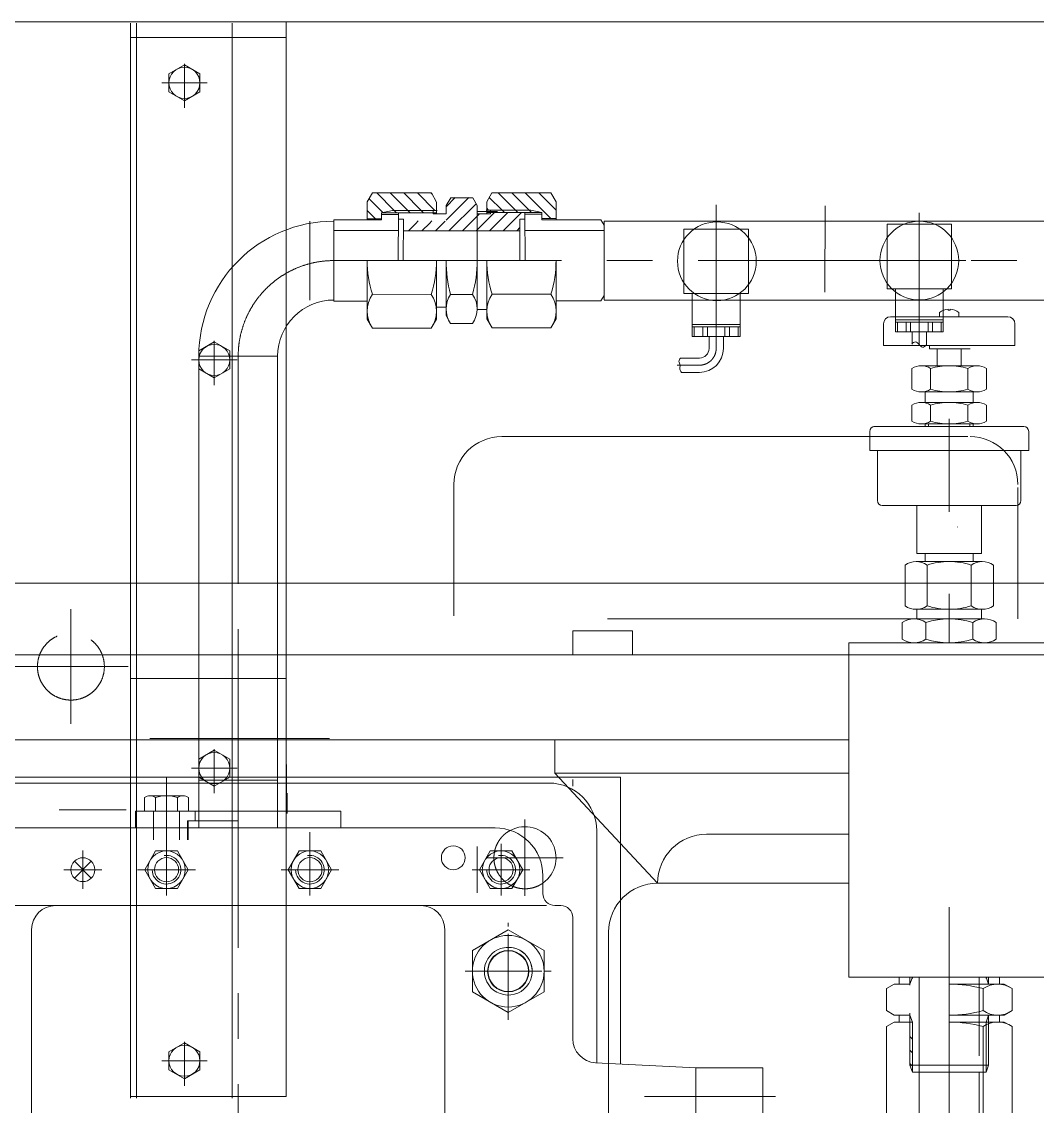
# Model space of a CAD drawing. Header units: millimetres. Extents: x 1925 to 561113, y 7411 to 433459.
# Drawn here: x 470532 to 481326, y 312035 to 323568 of the extents above; entities that cross this region are included whole.
import ezdxf

# ---------------------------------------------------------------- set-up
doc = ezdxf.new("R2010")
doc.units = ezdxf.units.MM
doc.header["$LTSCALE"] = 25.4
for name, pattern in [('ACAD_ISO02W100', [15, 12, -3]), ('CENTER', [50.8, 31.75, -6.35, 6.35, -6.35]), ('EB_DASHDOT', [39, 30, -3, 3, -3])]:
    doc.linetypes.add(name, pattern=pattern)
for name, color, linetype, lineweight in [('CAXA0', 7, 'Continuous', 5), ('CAXA1', 5, 'CENTER', 5), ('CAXA3', 7, 'Continuous', 5), ('CAXA4', 3, 'Continuous', 5), ('虚线', 6, 'ACAD_ISO02W100', 5)]:
    doc.layers.add(name, color=color, linetype=linetype, lineweight=lineweight)

msp = doc.modelspace()

# ---------------------------------------------------------------- linework, layer by layer
at = {"color": 7, "lineweight": 5}
for p, q in [((470407.56, 323568.08), (488339.93, 323568.08)), ((471690.26, 312122.82), (471690.26, 323552.8)), ((471753.76, 323552.8), (471753.76, 312122.82)), ((472769.76, 323552.8), (472769.76, 312122.82)), ((473341.26, 312138.1), (473341.26, 323568.08)), ((471690.26, 323400.4), (473341.26, 323400.4)), ((474205.28, 321651.31), (474260.97, 321747.56)), ((474260.97, 321747.56), (474886.37, 321747)), ((474941.88, 321650.65), (474886.37, 321747)), ((475043.44, 321612.24), (475091.91, 321696.01)), ((475091.91, 321696.01), (475325.33, 321695.81)), ((475373.64, 321611.94), (475325.33, 321695.81)), ((475474.84, 321652.84), (475530.41, 321749.16)), ((476155.8, 321749.36), (475530.41, 321749.16)), ((476211.44, 321653.08), (476155.8, 321749.36)), ((474205.28, 321651.31), (474205.11, 321460.59)), ((474903.7, 321561.56), (474903.67, 321523.46)), ((474941.88, 321650.65), (474941.77, 321523.43)), ((475043.44, 321612.24), (475043.37, 321523.34)), ((475373.29, 321548.46), (475589.19, 321548.46)), ((475373.29, 320507.07), (475373.29, 321548.46)), ((475373.64, 321611.94), (475373.5, 321446.84)), ((475474.84, 321652.84), (475474.88, 321525.62)), ((475512.97, 321563.73), (475512.98, 321525.63)), ((476211.44, 321653.08), (476211.5, 321462.36)), ((473849.13, 321460.91), (474357.51, 321460.45)), ((473849.13, 321460.91), (473849.13, 320597.31)), ((473849.4, 320608.67), (473849.4, 321454.33)), ((474205.12, 321473.29), (474357.52, 321473.15)), ((474357.58, 321536.65), (474357.51, 321460.45)), ((474357.56, 321518.87), (474535.36, 321518.71)), ((474357.58, 321536.65), (474941.78, 321536.13)), ((474535.38, 321536.49), (474534.92, 321028.5)), ((474535.31, 321466.65), (474588.65, 321466.6)), ((474588.65, 321466.6), (474588.26, 321028.45)), ((474903.67, 321523.46), (475043.37, 321523.34)), ((475512.98, 321525.63), (475373.28, 321525.59)), ((476059.07, 321538.51), (475474.87, 321538.32)), ((475881.3, 321468.6), (475827.96, 321468.59)), ((475827.96, 321468.59), (475828.1, 321030.44)), ((475881.27, 321538.45), (475881.44, 321030.45)), ((476059.08, 321520.73), (475881.28, 321520.67)), ((476059.07, 321538.51), (476059.1, 321462.31)), ((476211.49, 321475.06), (476059.09, 321475.01)), ((476686.85, 321462.51), (476059.1, 321462.31)), ((476721.04, 321403.34), (476686.79, 321462.63)), ((476721.03, 321448.21), (476721.3, 320610.02)), ((476721.03, 321446.86), (481418.62, 321446.86)), ((473849.13, 321346.61), (474535.21, 321346)), ((474588.55, 321345.95), (475828, 321344.83)), ((476721.06, 321348.22), (475881.34, 321347.95)), ((477570.49, 321363.59), (478256.29, 321363.59)), ((477570.49, 320677.79), (477570.49, 321363.59)), ((478256.29, 320677.79), (478256.29, 321363.59)), ((479729.49, 321414.26), (480415.28, 321414.26)), ((479729.49, 320728.46), (479729.49, 321414.26)), ((480415.28, 320728.46), (480415.28, 321414.26)), ((474204.72, 321028.79), (474204.16, 320406.28)), ((474940.76, 320405.62), (474941.32, 321028.13)), ((475042.4, 320443.84), (475042.92, 321028.04)), ((475373.12, 321027.74), (475372.66, 320514.03)), ((475475.24, 320407.81), (475475.04, 321030.32)), ((476211.64, 321030.56), (476211.84, 320408.05)), ((474260, 320669.33), (474885.4, 320668.77)), ((475090.99, 320668.59), (475324.4, 320668.38)), ((476156.15, 320671.13), (475530.76, 320670.93)), ((476721.28, 320658.33), (476687, 320598.91)), ((477570.49, 320677.79), (478256.29, 320677.79)), ((477659.39, 320220.59), (477659.39, 320677.79)), ((478167.39, 320220.59), (478167.39, 320677.79)), ((479729.49, 320728.46), (480415.28, 320728.46)), ((479818.39, 320271.26), (479818.39, 320728.46)), ((480326.38, 320271.26), (480326.38, 320728.46)), ((473849.13, 320597.31), (474204.33, 320596.99)), ((474940.88, 320532.83), (475042.48, 320532.74)), ((475373.29, 320507.07), (475475.6, 320507.07)), ((476687, 320598.91), (476211.78, 320598.76)), ((476721.3, 320608.67), (481417.86, 320608.67)), ((480379.84, 320509.85), (480379.84, 320499.94)), ((480400.16, 320509.85), (480400.16, 320499.94)), ((474204.16, 320406.28), (474259.68, 320309.92)), ((474940.76, 320405.62), (474885.07, 320309.36)), ((475042.4, 320443.84), (475090.71, 320359.98)), ((475475.24, 320407.81), (475530.87, 320311.52)), ((476211.84, 320408.05), (476156.27, 320311.72)), ((479767.7, 320431.11), (481012.3, 320431.11)), ((480326.38, 320398.26), (479818.39, 320398.26)), ((480288.4, 320431.11), (480288.4, 320474.19)), ((480379.84, 320499.94), (480400.16, 320499.94)), ((480491.6, 320474.7), (480491.6, 320431.11)), ((474259.68, 320309.92), (474885.07, 320309.36)), ((475090.71, 320359.98), (475324.13, 320359.77)), ((476156.27, 320311.72), (475530.87, 320311.52)), ((478167.39, 320347.59), (477659.39, 320347.59)), ((478167.39, 320322.19), (477659.39, 320322.19)), ((477680.08, 320220.59), (477680.08, 320322.19)), ((477772.75, 320220.59), (477772.75, 320322.19)), ((477820.71, 320220.59), (477820.71, 320322.19)), ((478006.06, 320220.59), (478006.06, 320322.19)), ((478054.03, 320220.59), (478054.03, 320322.19)), ((478146.7, 320220.59), (478146.7, 320322.19)), ((479691.5, 320126.31), (479691.5, 320354.91)), ((480326.38, 320372.86), (479818.39, 320372.86)), ((479839.07, 320271.26), (479839.07, 320372.86)), ((479931.75, 320271.26), (479931.75, 320372.86)), ((479979.71, 320271.26), (479979.71, 320372.86)), ((480165.06, 320271.26), (480165.06, 320372.86)), ((480213.02, 320271.26), (480213.02, 320372.86)), ((480305.7, 320271.26), (480305.7, 320372.86)), ((481088.5, 320126.31), (481088.5, 320354.91)), ((478167.39, 320220.59), (477659.39, 320220.59)), ((477837.19, 320093.59), (477837.19, 320220.59)), ((477989.59, 320093.59), (477989.59, 320220.59)), ((480326.38, 320271.26), (479818.39, 320271.26)), ((479996.19, 320144.26), (479996.19, 320271.26)), ((480148.58, 320130.96), (480148.58, 320271.26)), ((479691.5, 320126.31), (480390, 320126.31)), ((480180.87, 320126.31), (480180.87, 320088.21)), ((480517, 320088.21), (480180.87, 320088.21)), ((480263, 320088.21), (480612.67, 320088.21)), ((480263, 319910.41), (480263, 320088.21)), ((480390, 320126.31), (481088.5, 320126.31)), ((480517, 319910.41), (480517, 320088.21)), ((473252.5, 320011.77), (472414.3, 320011.77)), ((477735.59, 319991.99), (477534.81, 319991.99)), ((477735.59, 319839.59), (477544.1, 319839.59)), ((479994.05, 319660.21), (479994.05, 319881.22)), ((480686.96, 319910.41), (480093.04, 319910.41)), ((480192.02, 319881.22), (480192.02, 319660.21)), ((480587.97, 319881.22), (480587.97, 319660.21)), ((480785.94, 319660.21), (480785.94, 319881.22)), ((480686.96, 319631.01), (480093.04, 319631.01)), ((480136, 319519.71), (480136, 319631.01)), ((480644, 319519.71), (480644, 319631.01)), ((479994.05, 319320.31), (479994.05, 319490.52)), ((480686.96, 319519.71), (480093.04, 319519.71)), ((480192.02, 319490.52), (480192.02, 319320.31)), ((480587.97, 319490.52), (480587.97, 319320.31)), ((480785.94, 319320.31), (480785.94, 319490.52)), ((481183.75, 319262.71), (479589.33, 319262.71)), ((480686.96, 319291.11), (480093.04, 319291.11)), ((480136, 319262.71), (480136, 319291.11)), ((480644, 319262.71), (480644, 319291.11)), ((475633.76, 319156.38), (480587.97, 319156.38)), ((479545.45, 319008.71), (479545.45, 319211.91)), ((481234.55, 319211.91), (481234.55, 319008.71)), ((479545.45, 319008.71), (481234.55, 319008.71)), ((479628, 318475.31), (479628, 319008.71)), ((481152, 318475.31), (481152, 319008.71)), ((475125.76, 317251.38), (475125.76, 318648.38)), ((481119.97, 317218.16), (481119.97, 318615.05)), ((479678.8, 318424.51), (481101.2, 318424.51)), ((480047.1, 318424.66), (480047.1, 317914.64)), ((480732.9, 318424.66), (480732.9, 317914.64)), ((480732.9, 317914.64), (480047.1, 317914.64)), ((480136, 317827.62), (480136, 317914.64)), ((480644, 317827.62), (480644, 317914.64)), ((479920.73, 317356.64), (479920.73, 317790.59)), ((480741.95, 317827.62), (480038.04, 317827.62)), ((480155.36, 317790.59), (480155.36, 317356.64)), ((480624.63, 317790.59), (480624.63, 317356.64)), ((480859.27, 317356.64), (480859.27, 317790.59)), ((505091.2, 317599.23), (468261.27, 317599.23)), ((480038.04, 317319.62), (480390, 317319.62)), ((480047.1, 317218.02), (480047.1, 317319.62)), ((480741.95, 317319.62), (480390, 317319.62)), ((480732.9, 317218.02), (480732.9, 317319.62)), ((476757.49, 317218.23), (480567.61, 317218.23)), ((476757.54, 317218.06), (480567.65, 317218.06)), ((476757.63, 317218.19), (480567.75, 317218.19)), ((479891.4, 317001.95), (479891.4, 317180.09)), ((480763.95, 317218.02), (480016.05, 317218.02)), ((480140.7, 317180.09), (480140.7, 317001.95)), ((480639.3, 317180.09), (480639.3, 317001.95)), ((480888.6, 317001.95), (480888.6, 317180.09)), ((476389.26, 316837.23), (476389.26, 317091.23)), ((477024.26, 317091.23), (476389.26, 317091.23)), ((476389.3, 316837.06), (476389.3, 317091.06)), ((477024.3, 317091.06), (476389.3, 317091.06)), ((476389.4, 316837.19), (476389.4, 317091.18)), ((477024.39, 317091.18), (476389.4, 317091.18)), ((476389.4, 316837.19), (476389.4, 317091.18)), ((477024.39, 317091.18), (476389.4, 317091.18)), ((477024.26, 317091.23), (477024.26, 316837.23)), ((477024.3, 317091.06), (477024.3, 316837.06)), ((477024.39, 317091.18), (477024.39, 316837.19)), ((477024.39, 317091.18), (477024.39, 316837.19)), ((479323.14, 316964.02), (482752.18, 316964.02)), ((479323.14, 316964.02), (479323.14, 313408.02)), ((480016.05, 316964.02), (481202.69, 316964.02)), ((480072.38, 316964.15), (480072.38, 316964.02)), ((477532.26, 316837.23), (468261.27, 316837.23)), ((505091.2, 316837.23), (477486.79, 316837.23)), ((471690.26, 316583.1), (473341.26, 316583.1)), ((470407.56, 315932.82), (479323.14, 315932.82)), ((471118.76, 315932.82), (477468.75, 315932.82)), ((476198.75, 315932.82), (476198.75, 315577.22)), ((473346.35, 315668.42), (473346.35, 315363.58)), ((476198.75, 315577.22), (477290.95, 314406.66)), ((476198.75, 315577.22), (479323.14, 315577.22)), ((476897.15, 315535.1), (468769.25, 315535.1)), ((476135.15, 315472.03), (469531.17, 315472.03)), ((476897.15, 312484.04), (476897.15, 315535.1)), ((471836.6, 315317.53), (471836.6, 315173.48)), ((472247.21, 315336.04), (471895.26, 315336.04)), ((471953.92, 315317.53), (471953.92, 315173.48)), ((472188.55, 315317.53), (472188.55, 315173.48)), ((472305.87, 315317.53), (472305.87, 315173.48)), ((473353.97, 315363.58), (473353.97, 315147.68)), ((472305.87, 315173.48), (471836.6, 315173.48)), ((472198.24, 315173.48), (471944.24, 315173.48)), ((470103.06, 314995.51), (475563.74, 314995.51)), ((476643.15, 314964.03), (476643.15, 312498.52)), ((477811.65, 314927.36), (479323.14, 314927.36)), ((476643.36, 314741.51), (476643.36, 312939.68)), ((476071.74, 314487.51), (476071.74, 314297.01)), ((477290.95, 314406.66), (479323.14, 314406.66)), ((469251.69, 314170.01), (476108.94, 314170.01)), ((476262.24, 314170.01), (476198.74, 314170.01)), ((476389.24, 314043.01), (476389.24, 312752.17)), ((470637.84, 313916.01), (470637.84, 298106.11)), ((475028.48, 313916.01), (475028.48, 298106.11)), ((476770.25, 313885.96), (476770.25, 308528.73)), ((479323.14, 313408.02), (480389.89, 313408.02)), ((479856.54, 313408.02), (479856.54, 313334.36)), ((479998.34, 313408.02), (479970.84, 313334.36)), ((480072.44, 312575.62), (480072.44, 313408.02)), ((480389.94, 313408.02), (482752.18, 313408.02)), ((480781.54, 313408.02), (480809.13, 313334.36)), ((480809.11, 313408.02), (480809.11, 313334.36)), ((480923.34, 313408.02), (480923.34, 313333.65)), ((479805.74, 313334.36), (479721.83, 313287.08)), ((479721.83, 313287.08), (479721.83, 313052.56)), ((479721.83, 313285.97), (479721.83, 313052.56)), ((479805.74, 313334.36), (479970.84, 313334.36)), ((479970.84, 313334.36), (479805.83, 313334.36)), ((480389.94, 313334.36), (480974.23, 313334.36)), ((480390.03, 313334.36), (480974.23, 313334.36)), ((480749.44, 313052.56), (480749.44, 313285.97)), ((480974.23, 313334.36), (480809.13, 313334.36)), ((480974.23, 313334.36), (481058.05, 313285.97)), ((481058.05, 313285.97), (481058.05, 313052.56)), ((479805.83, 313004.16), (479721.83, 313052.56)), ((480974.23, 313004.16), (481058.05, 313052.56)), ((479805.65, 312931.22), (479721.83, 312882.82)), ((479805.65, 312931.22), (479998.34, 312931.22)), ((479805.83, 313004.16), (479970.84, 313004.16)), ((479805.83, 313004.16), (479970.84, 313004.16)), ((479856.54, 313004.16), (479856.54, 312930.5)), ((479970.84, 313004.16), (479998.34, 312931.22)), ((480389.94, 313004.16), (480974.23, 313004.16)), ((480389.94, 313004.16), (480974.23, 313004.16)), ((480389.94, 312931.22), (480974.23, 312931.22)), ((480974.23, 313004.16), (480390.03, 313004.16)), ((480390.03, 312931.22), (480974.23, 312931.22)), ((480809.04, 313004.16), (480781.54, 312931.22)), ((480974.23, 312931.22), (480809.13, 312931.22)), ((480885.33, 313004.16), (480974.23, 313004.16)), ((480923.34, 313004.88), (480923.34, 312930.5)), ((480974.23, 312931.22), (481058.05, 312882.82)), ((479721.83, 312882.82), (479721.83, 310337.3)), ((479721.83, 312882.82), (479721.83, 311428.01)), ((480072.4, 310664.85), (480072.4, 312798.43)), ((480749.44, 310337.3), (480749.44, 312882.82)), ((481058.05, 312882.82), (481058.05, 310337.3)), ((477697.36, 312442.58), (476629.94, 312498.52)), ((477697.36, 308784.99), (477697.36, 312442.58)), ((477697.36, 312442.58), (478408.33, 312442.58)), ((478408.33, 312442.58), (478408.33, 310613.79)), ((479970.77, 312473.31), (479998.34, 312398.76)), ((479970.77, 312473.31), (480389.94, 312473.31)), ((479998.34, 312397.11), (480389.94, 312397.11)), ((473341.26, 312138.1), (471690.26, 312138.1))]:
    msp.add_line(p, q, dxfattribs=at)
for centre, radius in [((477920.73, 321020.69), 418.87), ((480072.39, 321027.76), 418.87), ((475119.16, 314678.28), 127), ((471182.25, 314551.06), 127)]:
    msp.add_circle(centre, radius, dxfattribs=at)
for centre, radius, start, end in [((475394.15, 321027.72), 1189.43, 179.948565, 197.536519), ((473751.89, 321029.2), 1189.43, 342.360611, 359.948565), ((476401.75, 321026.82), 1358.83, 179.948565, 195.285739), ((474014.29, 321028.96), 1358.83, 344.611392, 359.948565), ((476664.47, 321030.71), 1189.43, 180.01851, 197.606463), ((475022.21, 321030.18), 1189.43, 342.430556, 0.01851), ((474522.45, 320489.39), 318.21, 145.564318, 214.332813), ((474622.63, 320489.3), 318.21, 325.564318, 34.332813), ((475312.66, 320514.08), 270.2, 145.123382, 214.773748), ((475102.46, 320514.27), 270.2, 325.123382, 34.773748), ((475793.42, 320491.31), 318.21, 145.634262, 214.402757), ((475893.6, 320491.34), 318.21, 325.634262, 34.402757), ((480390, 320347.61), 162.31, 93.583322, 128.752304), ((480390, 320347.61), 162.56, 51.247696, 86.416678), ((479767.7, 320354.91), 76.2, 90, 180), ((481012.3, 320354.91), 76.2, 0, 90), ((477735.59, 320093.59), 101.6, 270, 0), ((477735.59, 320093.59), 254, 270, 0), ((480093.04, 319728.01), 182.4, 57.132768, 122.867232), ((480390, 319224.61), 685.8, 73.221345, 106.778655), ((480686.96, 319728.01), 182.4, 57.132768, 122.867232), ((480093.04, 319813.41), 182.4, 237.132768, 302.867232), ((480390, 320316.81), 685.8, 253.221345, 286.778655), ((480686.96, 319813.41), 182.4, 237.132768, 302.867232), ((480093.04, 319337.31), 182.4, 57.132768, 122.867232), ((480390, 318833.91), 685.8, 73.221345, 106.778655), ((480686.96, 319337.31), 182.4, 57.132768, 122.867232), ((479596.25, 319211.91), 50.8, 90, 180), ((480093.04, 319473.51), 182.4, 237.132768, 302.867232), ((480390, 319976.91), 685.8, 253.221345, 286.778655), ((480686.96, 319473.51), 182.4, 237.132768, 302.867232), ((481183.75, 319211.91), 50.8, 0, 90), ((475633.76, 318648.38), 508, 90, 180), ((480612.15, 318648.38), 508, 0, 90), ((479678.8, 318475.31), 50.8, 180, 270), ((481101.2, 318475.31), 50.8, 270, 0), ((480038.04, 317623.23), 204.38, 54.969964, 125.030036), ((480390, 317065.62), 762, 90, 107.933933), ((480390, 317065.62), 762, 72.066067, 90), ((480741.95, 317623.23), 204.38, 54.969964, 125.030036), ((480038.04, 317524), 204.38, 234.969964, 305.030036), ((480390, 318081.62), 762, 252.066067, 270), ((480390, 318081.62), 762, 270, 287.933933), ((480741.95, 317524), 204.38, 234.969964, 305.030036), ((480016.05, 316994.24), 223.77, 56.149101, 123.850899), ((480390, 316379.82), 838.2, 72.69712, 107.30288), ((480763.95, 316994.24), 223.77, 56.149101, 123.850899), ((480016.05, 317187.79), 223.77, 236.149101, 303.850899), ((480390, 317802.22), 838.2, 252.69712, 287.30288), ((480763.95, 317187.79), 223.77, 236.149101, 303.850899), ((476135.15, 314964.03), 508, 0, 90), ((471895.26, 315233.85), 102.19, 54.969964, 125.030036), ((472071.24, 314955.04), 381, 72.066067, 107.933933), ((472247.21, 315233.85), 102.19, 54.969964, 125.030036), ((475563.74, 314487.51), 508, 0, 90), ((475881.16, 314678.28), 330.2, 305.252213, 118.219812), ((477811.65, 314406.66), 520.7, 90, 180), ((477290.95, 313885.96), 520.7, 90, 180), ((476198.74, 314297.01), 127, 180, 270), ((470891.84, 313916.01), 254, 90, 180), ((474774.48, 313916.01), 254, 0, 90), ((476262.24, 314043.01), 127, 0, 90), ((480390.03, 311975.53), 1358.83, 74.662826, 90), ((480903.74, 313064.16), 270.2, 55.174817, 124.825183), ((480390.03, 314363), 1358.83, 270, 285.337174), ((480903.74, 313274.37), 270.2, 235.174817, 304.825183), ((480390.03, 311572.38), 1358.83, 74.662826, 90), ((480903.74, 312661.02), 270.2, 55.174817, 124.825183), ((476643.24, 312752.17), 254, 180, 267)]:
    msp.add_arc(centre, radius, start, end, dxfattribs=at)
msp.add_open_spline([(477544.1, 319839.59), (477537.01, 319849.47), (477522.65, 319874.08), (477535.35, 319916.04), (477509.32, 319955.22), (477526.11, 319982.09), (477534.81, 319991.99)], degree=3, knots=[0, 0, 0, 0, 1.43571808, 3.13592313, 4.78701988, 6.34394352, 6.34394352, 6.34394352, 6.34394352], dxfattribs=at)
at = {"layer": 'CAXA0', "color": 7, "lineweight": 5}
for p, q in [((472261.76, 323108.56), (472096.66, 323013.24)), ((472426.86, 323013.24), (472261.76, 323108.56)), ((472096.66, 322822.6), (472096.66, 323013.24)), ((472426.86, 322822.6), (472426.86, 323013.24)), ((472096.66, 322822.6), (472261.76, 322727.28)), ((472261.76, 322727.28), (472426.86, 322822.6)), ((472579.26, 320162.24), (472414.16, 320066.92)), ((472744.36, 320066.92), (472579.26, 320162.24)), ((472414.16, 319876.28), (472414.16, 320066.92)), ((472744.36, 319876.28), (472744.36, 320066.92)), ((472414.16, 319876.28), (472579.26, 319780.96)), ((472579.26, 319780.96), (472744.36, 319876.28)), ((472414.16, 315726.12), (472579.26, 315821.44)), ((472579.26, 315821.44), (472744.36, 315726.12)), ((472414.16, 315535.48), (472414.16, 315726.12)), ((472744.36, 315535.48), (472744.36, 315726.12)), ((472579.26, 315440.16), (472414.16, 315535.48)), ((472744.36, 315535.48), (472579.26, 315440.16)), ((471955.91, 314750.83), (471840.57, 314551.06)), ((472186.58, 314750.83), (471955.91, 314750.83)), ((472301.92, 314551.06), (472186.58, 314750.83)), ((473479.91, 314750.83), (473364.57, 314551.06)), ((473710.58, 314750.83), (473479.91, 314750.83)), ((473825.92, 314551.06), (473710.58, 314750.83)), ((475511.9, 314750.83), (475396.56, 314551.06)), ((475742.58, 314750.83), (475511.9, 314750.83)), ((475857.91, 314551.06), (475742.58, 314750.83)), ((471840.57, 314551.06), (471955.91, 314351.29)), ((472186.58, 314351.29), (472301.92, 314551.06)), ((473364.57, 314551.06), (473479.91, 314351.29)), ((473710.58, 314351.29), (473825.92, 314551.06)), ((475396.56, 314551.06), (475511.9, 314351.29)), ((475742.58, 314351.29), (475857.91, 314551.06)), ((472186.58, 314351.29), (471955.91, 314351.29)), ((473710.58, 314351.29), (473479.91, 314351.29)), ((475742.58, 314351.29), (475511.9, 314351.29)), ((475703.27, 313911.41), (475322.27, 313691.44)), ((475703.27, 313911.41), (476084.27, 313691.44)), ((475322.27, 313691.44), (475322.27, 313251.5)), ((476084.27, 313691.44), (476084.27, 313251.5)), ((475703.27, 313031.53), (475322.27, 313251.5)), ((475703.27, 313031.53), (476084.27, 313251.5)), ((472096.66, 312614.42), (472261.76, 312709.74)), ((472261.76, 312709.74), (472426.86, 312614.42)), ((472096.66, 312423.78), (472096.66, 312614.42)), ((472426.86, 312423.78), (472426.86, 312614.42)), ((472261.76, 312328.46), (472096.66, 312423.78)), ((472426.86, 312423.78), (472261.76, 312328.46))]:
    msp.add_line(p, q, dxfattribs=at)
at = {"layer": 'CAXA0', "color": 7, "linetype": 'Continuous', "lineweight": 5}
for p, q in [((474224.89, 321685.2), (474370.35, 321539.48)), ((474306.24, 321747.52), (474491.5, 321561.93)), ((474449.93, 321747.39), (474635.18, 321561.81)), ((474593.61, 321747.26), (474778.86, 321561.68)), ((474737.29, 321747.13), (474922.55, 321561.55)), ((474880.98, 321747), (474893.71, 321734.25)), ((475140.8, 321698.23), (475043.06, 321600.78)), ((475284.74, 321698.28), (475043.1, 321457.35)), ((475502.18, 321700.22), (475638.22, 321563.77)), ((475596.83, 321749.18), (475781.65, 321563.82)), ((475740.26, 321749.23), (475925.08, 321563.87)), ((475883.69, 321749.27), (476157.11, 321475.04)), ((476027.11, 321749.32), (476211.47, 321564.42)), ((474205.2, 321561.12), (474292.95, 321473.21)), ((474491.5, 321561.93), (474516.87, 321536.51)), ((474635.18, 321561.81), (474660.56, 321536.38)), ((474778.86, 321561.68), (474804.24, 321536.25)), ((475362.78, 321632.61), (475077.02, 321347.69)), ((475474.86, 321583.72), (475494.8, 321563.73)), ((475512.97, 321545.5), (475520.11, 321538.34)), ((475638.22, 321563.77), (475663.54, 321538.38)), ((475781.65, 321563.82), (475806.97, 321538.43)), ((475925.08, 321563.87), (475950.39, 321538.47)), ((474370.35, 321539.48), (474373.19, 321536.64)), ((474747.12, 321449.19), (474721.64, 321423.78)), ((474891.06, 321449.23), (474865.58, 321423.82)), ((475032.68, 321446.96), (474933.07, 321347.65)), ((475399.34, 321525.6), (475220.96, 321347.74)), ((475556.03, 321538.35), (475364.9, 321347.79)), ((475699.97, 321538.39), (475508.84, 321347.83)), ((475843.91, 321538.44), (475652.79, 321347.88)), ((474721.64, 321423.78), (474645.19, 321347.55)), ((474865.58, 321423.82), (474789.13, 321347.6)), ((475827.99, 321379.09), (475796.73, 321347.93)), ((479970.72, 312776.79), (479996.12, 312751.39)), ((479970.72, 312633.11), (479996.12, 312607.71)), ((479970.72, 312489.43), (479996.12, 312464.03))]:
    msp.add_line(p, q, dxfattribs=at)
at = {"layer": 'CAXA0', "color": 7, "lineweight": 5}
for centre, radius in [((472261.76, 322917.92), 165.1), ((472579.26, 319971.6), 165.1), ((472579.26, 315630.8), 165.1), ((472071.25, 314551.06), 199.77), ((473595.24, 314551.06), 199.77), ((475627.24, 314551.06), 199.77), ((472071.25, 314551.06), 128.34), ((473595.24, 314551.06), 128.34), ((475627.24, 314551.06), 128.34), ((475703.27, 313471.47), 381), ((475703.44, 313471.56), 219.63), ((475703.27, 313471.47), 215.9), ((472261.76, 312519.1), 165.1)]:
    msp.add_circle(centre, radius, dxfattribs=at)
at = {"layer": 'CAXA1', "linetype": 'EB_DASHDOT', "lineweight": 5}
for p, q in [((472261.76, 323121.21), (472261.76, 322651.08)), ((472020.46, 322917.92), (472503.06, 322917.92)), ((472579.26, 320174.9), (472579.26, 319704.76)), ((472337.96, 319971.6), (472820.56, 319971.6)), ((472579.26, 315834.09), (472579.26, 315363.96)), ((472820.56, 315630.8), (472337.96, 315630.8)), ((472071.25, 314275.09), (472071.25, 314827.03)), ((472071.25, 314779.66), (472071.25, 314322.46)), ((473595.24, 314275.09), (473595.24, 314827.03)), ((473595.24, 314779.66), (473595.24, 314322.46)), ((475627.24, 314275.09), (475627.24, 314827.03)), ((475627.24, 314779.66), (475627.24, 314322.46)), ((471764.37, 314551.06), (472378.12, 314551.06)), ((471842.65, 314551.06), (472299.85, 314551.06)), ((473288.37, 314551.06), (473902.12, 314551.06)), ((473366.64, 314551.06), (473823.84, 314551.06)), ((475320.36, 314551.06), (475934.11, 314551.06)), ((475398.64, 314551.06), (475855.84, 314551.06)), ((475703.27, 312955.33), (475703.27, 313987.61)), ((475703.44, 313801.76), (475703.44, 313141.36)), ((475246.07, 313471.47), (476160.47, 313471.47)), ((475373.24, 313471.56), (476033.64, 313471.56)), ((472261.76, 312722.4), (472261.76, 312252.26)), ((472503.06, 312519.1), (472020.46, 312519.1))]:
    msp.add_line(p, q, dxfattribs=at)
at = {"layer": 'CAXA1', "linetype": 'CENTER', "lineweight": 5, "ltscale": 3}
for p, q in [((477913.39, 321619.18), (477913.39, 320093.59)), ((479069.87, 321609.85), (479069.6, 320691.64)), ((473595.29, 321447.79), (473595.29, 320607.85)), ((480072.39, 320525.75), (480072.39, 321537.08)), ((480072.39, 320525.75), (480072.39, 321537.08)), ((480072.39, 320525.75), (480072.39, 321537.08)), ((480072.39, 320522.1), (480072.39, 321533.43)), ((480072.39, 321522.84), (480072.39, 320532.69)), ((480072.39, 320652.26), (480072.39, 321490.46)), ((473849.4, 321027.76), (489121.96, 321027.76)), ((480567.46, 321027.76), (479577.31, 321027.76)), ((473595.25, 320685.89), (473595.25, 320685.08)), ((480072.39, 320652.26), (480072.39, 320144.26)), ((473595.25, 320558.8), (473595.25, 320557.98)), ((473595.25, 320558.8), (473595.25, 320557.98)), ((472833.4, 320011.77), (472833.27, 296176.9)), ((477497.64, 319915.79), (477735.59, 319915.79)), ((480390, 318357.48), (480390, 319344.44)), ((480478.75, 318196.17), (480478.75, 318193.71)), ((480389.94, 317484.09), (480389.94, 316964.02)), ((471055.31, 317319.66), (471055.31, 316100.46)), ((472833.27, 316904.59), (472833.27, 315071.48)), ((471410.91, 316710.06), (470191.72, 316710.06)), ((471664.87, 316710.23), (470445.67, 316710.23)), ((471893.46, 315947.78), (473341.26, 315947.78)), ((471927.85, 315947.78), (473803.72, 315947.78)), ((472071.24, 314526.18), (472071.24, 315539.32)), ((472071.24, 315412.24), (472071.24, 314462.28)), ((459316.7, 315186.06), (471643.38, 315186.06)), ((475881.16, 315084.68), (475881.16, 314271.88)), ((472071.25, 314927.79), (472071.25, 314379.61)), ((473595.24, 314949.44), (473595.24, 314398.66)), ((471182.25, 314754.26), (471182.25, 314347.86)), ((472071.24, 314771.85), (472071.24, 314526.18)), ((472071.25, 314798.71), (472071.25, 314303.41)), ((475373.24, 314798.71), (475373.24, 314303.41)), ((475474.76, 314678.28), (476287.55, 314678.28)), ((470979.05, 314551.06), (471385.45, 314551.06)), ((471823.6, 314551.06), (472318.9, 314551.06)), ((475398.64, 314551.06), (475620.89, 314551.06)), ((480389.68, 314153.27), (480389.68, 296969.67)), ((475703.44, 313827.16), (475703.44, 313115.96)), ((475347.84, 313471.56), (476059.04, 313471.56)), ((480389.89, 308537.6), (480389.89, 313408.02)), ((477149.83, 312138.02), (477876.22, 312138.02)), ((477447.81, 312137.99), (478544.68, 312137.99))]:
    msp.add_line(p, q, dxfattribs=at)
for centre, radius, start, end in [((473849.4, 320011.77), 1016, 90, 180), ((477735.59, 320093.59), 177.8, 270, 0)]:
    msp.add_arc(centre, radius, start, end, dxfattribs=at)
at = {"layer": 'CAXA3', "color": 7, "linetype": 'Continuous', "lineweight": 5}
for p, q in [((474471.84, 321561.95), (474357.58, 321536.65)), ((474471.84, 321561.95), (474947.26, 321561.53)), ((475373.29, 321561.16), (475373.29, 320494.37)), ((475944.83, 321563.87), (475469.4, 321563.72)), ((475944.83, 321563.87), (476059.07, 321538.51)), ((472414.32, 320019.04), (472414.32, 314995.51)), ((473252.52, 320011.77), (473252.52, 314995.51)), ((480171.56, 319262.71), (480171.56, 319291.11)), ((480608.44, 319262.71), (480608.44, 319291.11)), ((480046.99, 316964.15), (480046.99, 316964.02)), ((480732.88, 316964.15), (480732.88, 316964.02)), ((472414.32, 316557.37), (472414.32, 314995.62)), ((473252.52, 316557.37), (473252.52, 314995.62)), ((472414.43, 315503.68), (473252.63, 315503.68)), ((471741.15, 315173.48), (473925.55, 315173.48)), ((471741.15, 314995.68), (471741.15, 315173.48)), ((471931.54, 314868.68), (471931.54, 315173.48)), ((472210.94, 314868.68), (472210.94, 315173.48)), ((472376.33, 315173.48), (472376.33, 315071.88)), ((473925.55, 314995.68), (473925.55, 315173.48)), ((472293.66, 315071.88), (472293.66, 314868.68)), ((472293.66, 315071.88), (472833.4, 315071.88)), ((472300.01, 315071.88), (472300.01, 314868.68)), ((471092.45, 314640.86), (471272.05, 314461.26)), ((471092.45, 314461.26), (471272.05, 314640.86)), ((479970.84, 313408.02), (479970.84, 313321.66)), ((479998.34, 313408.02), (479998.34, 313395.32)), ((480781.54, 313408.02), (480781.54, 313395.32)), ((480809.04, 313408.02), (480809.04, 313395.32)), ((480809.11, 313408.02), (480809.11, 313395.32)), ((479970.72, 313026.98), (479970.72, 312798.43)), ((479970.84, 313004.16), (479970.84, 312473.11)), ((479998.34, 312931.22), (479998.34, 312397.11))]:
    msp.add_line(p, q, dxfattribs=at)
for radius in [1435.1, 596.9]:
    msp.add_arc((473849.4, 320011.77), radius, 90, 180, dxfattribs=at)
at = {"layer": 'CAXA3', "color": 7, "lineweight": 5}
for centre, radius, start, end in [((472071.25, 314551.06), 152.4, 180, 100), ((473595.24, 314551.06), 152.4, 180, 100), ((475627.24, 314551.06), 152.4, 180, 100), ((475703.27, 313471.47), 254, 350, 180), ((475703.44, 313471.56), 254, 180, 100)]:
    msp.add_arc(centre, radius, start, end, dxfattribs=at)
at = {"layer": 'CAXA3', "color": 7, "linetype": 'Continuous', "lineweight": 5}
msp.add_open_spline([(480146.42, 320130.1), (480136.36, 320118.5), (480103.99, 320094.55), (480069.69, 320135.22), (480035.39, 320175.89), (480003.03, 320151.94), (479992.97, 320140.34)], degree=3, dxfattribs=at)
at = {"layer": 'CAXA4', "color": 7, "linetype": 'Continuous', "lineweight": 5}
for p, q in [((478167.39, 320220.59), (478040.62, 320220.59)), ((480326.38, 320271.26), (480199.61, 320271.26))]:
    msp.add_line(p, q, dxfattribs=at)
at = {"layer": '虚线', "color": 7, "lineweight": 5, "ltscale": 5}
for p, q in [((476389.3, 315510.18), (476389.3, 315440.07)), ((476389.4, 315510.3), (476389.4, 315440.19)), ((480707.53, 312572.39), (480707.53, 313408.02)), ((480781.54, 312931.22), (480781.54, 312397.11)), ((480809.04, 313004.16), (480809.04, 312473.11)), ((476897.36, 312614.1), (476897.36, 312814.16)), ((480389.94, 312473.31), (480809.11, 312473.31)), ((480809.11, 312473.31), (480781.54, 312398.76)), ((480389.94, 312397.11), (480781.54, 312397.11)), ((480707.49, 311556.39), (480707.49, 312392.03))]:
    msp.add_line(p, q, dxfattribs=at)
msp.add_circle((471055.27, 316710.23), 355.6, dxfattribs=at)
msp.add_arc((475881.16, 314678.28), 330.2, 118.219812, 305.252213, dxfattribs=at)

doc.saveas('drawing.dxf')
